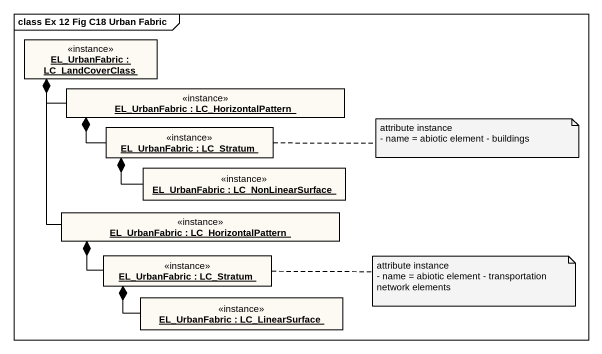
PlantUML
@startuml
mainframe class Ex 12 Fig C18 Urban Fabric
hide circle
hide empty members
object "EL_UrbanFabric : LC_LandCoverClass" as EL_UrbanFabric <<instance>> #FDF9F3
object "EL_UrbanFabric : LC_HorizontalPattern" as EL_UrbanFabric_2 <<instance>> #FDF9F3
object "EL_UrbanFabric : LC_Stratum" as EL_UrbanFabric_3 <<instance>> #FDF9F3
object "EL_UrbanFabric : LC_NonLinearSurface" as EL_UrbanFabric_4 <<instance>> #FDF9F3
object "EL_UrbanFabric : LC_HorizontalPattern" as EL_UrbanFabric_5 <<instance>> #FDF9F3
object "EL_UrbanFabric : LC_Stratum" as EL_UrbanFabric_6 <<instance>> #FDF9F3
object "EL_UrbanFabric : LC_LinearSurface" as EL_UrbanFabric_7 <<instance>> #FDF9F3
EL_UrbanFabric_2 -left-* EL_UrbanFabric
EL_UrbanFabric_3 -up-* EL_UrbanFabric_2
EL_UrbanFabric_4 -up-* EL_UrbanFabric_3
EL_UrbanFabric_5 -up-* EL_UrbanFabric
EL_UrbanFabric_6 -up-* EL_UrbanFabric_5
EL_UrbanFabric_7 -up-* EL_UrbanFabric_6
note right of EL_UrbanFabric_3
  attribute instance
  - name = abiotic element - buildings
end note
note right of EL_UrbanFabric_6
  attribute instance
  - name = abiotic element - transportation network elements
end note
@enduml
